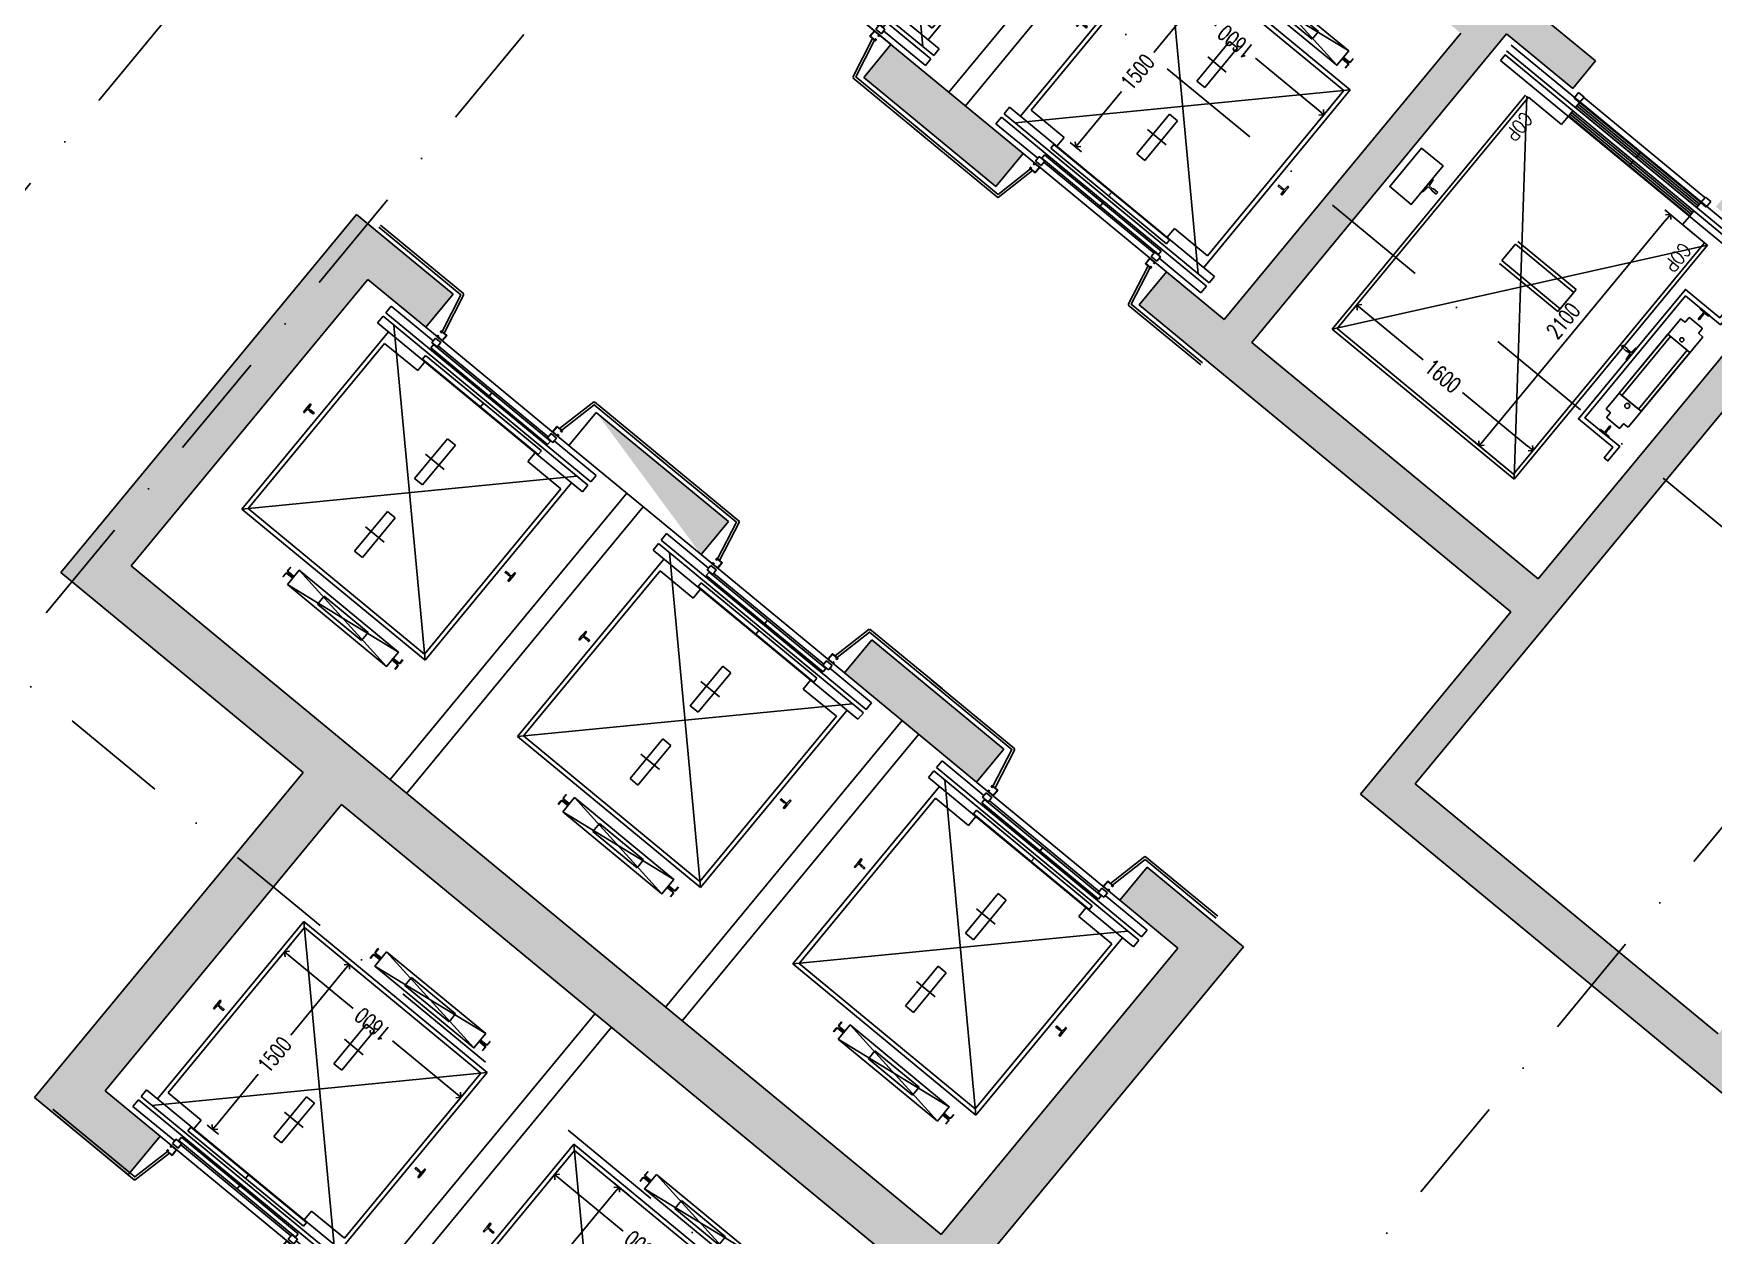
# Model space of a CAD drawing. Header units: millimetres. Extents: x -1307469 to 1307234, y -626931 to 1119422.
# Drawn here: x -87678 to -75922, y 99258 to 107672 of the extents above; entities that cross this region are included whole.
import ezdxf
from ezdxf.enums import TextEntityAlignment as Align

# ---------------------------------------------------------------- set-up
doc = ezdxf.new("R2010")
doc.units = ezdxf.units.MM
doc.header["$LTSCALE"] = 300
doc.header["$MEASUREMENT"] = 0
for name, pattern in [('ACAD_ISO02W100', [15, 12, -3]), ('CENTERX2', [4, 2.5, -0.5, 0.5, -0.5]), ('DASHDOT', [1, 0.5, -0.25, 0, -0.25]), ('HIDDEN', [0.375, 0.25, -0.125]), ('PHANTOMX2', [5, 2.5, -0.5, 0.5, -0.5, 0.5, -0.5])]:
    doc.linetypes.add(name, pattern=pattern)
for name, color, linetype in [('KC-Betong', 6, 'Continuous'), ('KT-Hatch', 251, 'Continuous'), ('KT-Kich thuoc', 9, 'Continuous'), ('KT-Luoi truc South Tower', 8, 'DASHDOT'), ('KT-Net cot vach', 6, 'Continuous'), ('KT-Net manh', 139, 'Continuous'), ('KT-Noi that', 36, 'Continuous'), ('KT-Thay', 7, 'Continuous')]:
    doc.layers.add(name, color=color, linetype=linetype)
doc.layers.add('KT-Chi gioi XD', color=7, linetype='HIDDEN', true_color=0x0066cc)
doc.styles.add('Arial Narrow', font='ARIALN.TTF')
doc.styles.add('DIM', font='vnsimli.shx', dxfattribs={"width": 0.7})
doc.styles.add('ROMANS', font='ROMANS.SHX')
doc.styles.add('xref.N.Cot vach tang N2$0$DIM', font='vnsimli.shx', dxfattribs={"width": 0.7})
doc.dimstyles.new('CCU 1-100 A1', dxfattribs={"dimscale": 100, "dimtxt": 2.2, "dimasz": 1, "dimexe": 1, "dimexo": 0, "dimgap": 1, "dimtad": 1, "dimdec": 0, "dimdsep": 46, "dimtxsty": 'DIM', "dimblk1": 'ARCHTICK', "dimblk2": 'ARCHTICK', "dimsah": 1, "dimcen": 0, "dimdle": 1, "dimclrd": 256, "dimclre": 256, "dimclrt": 31, "dimadec": 0, "dimazin": 0, "dimtfac": 1, "dimtdec": 0, "dimtix": 1, "dimtmove": 2, "dimatfit": 3, "dimldrblk": 'ARCHTICK', "dimfxl": 8, "dimtolj": 1, "dimarcsym": 0})
doc.dimstyles.new('ccu12-200', dxfattribs={"dimscale": 200, "dimtxt": 2.5, "dimasz": 1, "dimexe": 1, "dimexo": 2, "dimgap": 1, "dimtad": 1, "dimdec": 0, "dimdsep": 46, "dimtxsty": 'Arial Narrow', "dimblk": 'ARCHTICK', "dimcen": -1, "dimdle": 1, "dimclrd": 256, "dimclre": 256, "dimclrt": 3, "dimadec": 0, "dimazin": 2, "dimtfac": 0.1, "dimtdec": 0, "dimtmove": 0, "dimatfit": 1, "dimldrblk": 'ARCHTICK', "dimfxl": 1, "dimtvp": 0.833333, "dimtolj": 1, "dimtzin": 12, "dimarcsym": 0})
doc.dimstyles.new('xref.N.Cot vach tang N2$0$CCU 1-100 A1', dxfattribs={"dimscale": 100, "dimtxt": 2.2, "dimasz": 1, "dimexe": 1, "dimexo": 0, "dimgap": 1, "dimtad": 1, "dimdec": 0, "dimdsep": 46, "dimtxsty": 'xref.N.Cot vach tang N2$0$DIM', "dimblk1": 'xref.N.Cot vach tang N2$0$_ARCHTICK', "dimblk2": 'xref.N.Cot vach tang N2$0$_ARCHTICK', "dimsah": 1, "dimcen": 0, "dimdle": 1, "dimclrd": 256, "dimclre": 256, "dimclrt": 31, "dimadec": 0, "dimazin": 0, "dimtfac": 1, "dimtdec": 0, "dimtix": 1, "dimtmove": 2, "dimatfit": 3, "dimldrblk": 'xref.N.Cot vach tang N2$0$_ARCHTICK', "dimfxl": 8, "dimtolj": 1, "dimarcsym": 0})

# ---------------------------------------------------------------- blocks, each defined once
blk = doc.blocks.new('_ARCHTICK')
at = {"color": 0, "linetype": 'ByBlock', "const_width": 0.15}
blk.add_lwpolyline([(-0.5, -0.5), (0.5, 0.5)], dxfattribs=at)
blk = doc.blocks.new('*D401')
at = {"layer": 'Defpoints', "color": 0, "transparency": 16777216}
for p in [(-85499, 133966), (-81097, 130331), (-123887, 78516, 0)]:
    blk.add_point(p, dxfattribs=at)
at = {"layer": 'KT-Kich thuoc', "lineweight": -2, "transparency": 16777216}
for p, q in [((-128417, 81997), (-85371, 134121)), ((-81405, 130586), (-85653, 134094)), ((-124196, 78771), (-128444, 82279))]:
    blk.add_line(p, q, dxfattribs=at)
at = {"layer": 'KT-Kich thuoc', "lineweight": -2, "transparency": 16777216, "xscale": 200, "yscale": 200, "zscale": 200}
for p, rotation in [((-85499, 133966), 50.44882697620305), ((-128289, 82151), 230.4488269762031)]:
    blk.add_blockref('_ARCHTICK', p, dxfattribs=dict(at, rotation=rotation))
at = {"layer": 'KT-Kich thuoc', "color": 3, "transparency": 16777216, "insert": (-105576, 110369), "char_height": 500, "attachment_point": 5, "rotation": 50.4488, "style": 'Arial Narrow'}
blk.add_mtext('\\A1;67200', dxfattribs=at)
blk = doc.blocks.new('xref.N.Cot vach tang N2$0$_Open90')
at = {"color": 0, "linetype": 'ByBlock', "lineweight": -2}
for p, q in [((0, 0), (-1, 0)), ((-0.5, 0.5), (0, 0)), ((0, 0), (-0.5, -0.5))]:
    blk.add_line(p, q, dxfattribs=at)
blk = doc.blocks.new('*D406')
at = {"layer": 'Defpoints', "color": 0, "transparency": 16777216}
for p in [(-78463, 105717, 0), (-77184, 104753), (-77229, 104698, 0)]:
    blk.add_point(p, dxfattribs=at)
at = {"layer": 'KT-Noi that', "color": 5, "transparency": 16777216}
for p, q in [((-78463, 105717), (-78386, 105810)), ((-78379, 105740), (-77952, 105387)), ((-77222, 104784), (-77677, 105160)), ((-77229, 104698), (-77152, 104791))]:
    blk.add_line(p, q, dxfattribs=at)
at = {"layer": 'KT-Noi that', "color": 5, "transparency": 16777216, "xscale": 50, "yscale": 50, "zscale": 50}
for p, rotation in [((-78418, 105771), 140.4488267349752), ((-77184, 104753), 320.4488267349752)]:
    blk.add_blockref('xref.N.Cot vach tang N2$0$_Open90', p, dxfattribs=dict(at, rotation=rotation))
at = {"layer": 'KT-Noi that', "color": 5, "transparency": 16777216, "insert": (-77815, 105274), "char_height": 110, "attachment_point": 5, "rotation": 320.4488, "style": 'xref.N.Cot vach tang N2$0$DIM'}
blk.add_mtext('\\A1;1600', dxfattribs=at)
blk = doc.blocks.new('xref.N.Cot vach tang N2$0$_ARCHTICK')
at = {"color": 0, "linetype": 'ByBlock', "const_width": 0.15}
blk.add_lwpolyline([(-0.5, -0.5), (0.5, 0.5)], dxfattribs=at)
blk = doc.blocks.new('*D407')
at = {"layer": 'Defpoints', "color": 0, "transparency": 16777216}
for p in [(-76223, 106405), (-76060, 106270), (-77397, 104651)]:
    blk.add_point(p, dxfattribs=at)
at = {"layer": 'KT-Noi that', "color": 5, "transparency": 16777216}
for p, q in [((-76060, 106270), (-76262, 106437)), ((-77529, 104825), (-76255, 106367)), ((-77397, 104651), (-77599, 104818))]:
    blk.add_line(p, q, dxfattribs=at)
at = {"layer": 'KT-Noi that', "color": 5, "transparency": 16777216, "xscale": 50, "yscale": 50, "zscale": 50}
for p, rotation in [((-76223, 106405), 50.44882674594474), ((-77561, 104786), 230.4488267459447)]:
    blk.add_blockref('xref.N.Cot vach tang N2$0$_Open90', p, dxfattribs=dict(at, rotation=rotation))
at = {"layer": 'KT-Noi that', "color": 5, "transparency": 16777216, "insert": (-76973, 105662), "char_height": 110, "attachment_point": 5, "rotation": 50.4488, "style": 'xref.N.Cot vach tang N2$0$DIM'}
blk.add_mtext('\\A1;2100', dxfattribs=at)
blk = doc.blocks.new('_Open90')
at = {"color": 0, "linetype": 'ByBlock', "lineweight": -2}
for p, q in [((0, 0), (-1, 0)), ((-0.5, 0.5), (0, 0)), ((0, 0), (-0.5, -0.5))]:
    blk.add_line(p, q, dxfattribs=at)
blk = doc.blocks.new('*D241')
at = {"layer": 'Defpoints', "color": 5, "transparency": 16777216}
for p, q in [((-2230, 1494), (-2230, 1596)), ((-2180, 1546), (-1728, 1546)), ((-780, 1546), (-1372, 1546)), ((-730, 1457), (-730, 1596))]:
    blk.add_line(p, q, dxfattribs=at)
at = {"layer": 'Defpoints', "color": 0, "transparency": 16777216}
for p in [(-2230, 1546), (-2230, 1494, 0), (-730, 1457, 0)]:
    blk.add_point(p, dxfattribs=at)
at = {"layer": 'Defpoints', "color": 5, "transparency": 16777216, "xscale": 50, "yscale": 50, "zscale": 50, "rotation": 180}
blk.add_blockref('_Open90', (-2230, 1546), dxfattribs=at)
at = {"layer": 'Defpoints', "color": 5, "transparency": 16777216, "xscale": 50, "yscale": 50, "zscale": 50}
blk.add_blockref('_Open90', (-730, 1546), dxfattribs=at)
at = {"layer": 'Defpoints', "color": 5, "transparency": 16777216, "insert": (-1550, 1546), "char_height": 110, "attachment_point": 5, "style": 'DIM'}
blk.add_mtext('\\A1;1500', dxfattribs=at)
blk = doc.blocks.new('*D242')
at = {"layer": 'Defpoints', "color": 5, "transparency": 16777216}
for p, q in [((-879, 1950), (-1000, 1950)), ((-950, 1900), (-950, 1328)), ((-950, 400), (-950, 972)), ((-879, 350), (-1000, 350))]:
    blk.add_line(p, q, dxfattribs=at)
at = {"layer": 'Defpoints', "color": 0, "transparency": 16777216}
for p in [(-879, 1950, 0), (-950, 350), (-879, 350, 0)]:
    blk.add_point(p, dxfattribs=at)
at = {"layer": 'Defpoints', "color": 5, "transparency": 16777216, "xscale": 50, "yscale": 50, "zscale": 50}
for p, rotation in [((-950, 1950), 90), ((-950, 350), 270)]:
    blk.add_blockref('_Open90', p, dxfattribs=dict(at, rotation=rotation))
at = {"layer": 'Defpoints', "color": 5, "transparency": 16777216, "insert": (-950, 1150), "char_height": 110, "attachment_point": 5, "rotation": 90, "style": 'DIM'}
blk.add_mtext('\\A1;1600', dxfattribs=at)
blk = doc.blocks.new('TM 1000kg')
at = {"layer": 'KT-Net manh'}
for p, q in [((-2850, 2500), (-2850, 1742.2)), ((-2832, 2500), (-2832, 1754.4)), ((-2500, 1800), (-2500, 500)), ((-2850, 1742.2), (-2847, 1742.2)), ((-2847, 1742.2), (-2847, 1739.2)), ((-2550, 1674.2), (-2847, 1739.2)), ((-2550, 1692.7), (-2832, 1754.4)), ((-2550, 625.8), (-2847, 560.8)), ((-2550, 607.3), (-2832, 545.6)), ((-2850, 557.8), (-2847, 557.8)), ((-2850, -100), (-2850, 557.8)), ((-2847, 557.8), (-2847, 560.8)), ((-2832, -100), (-2832, 545.6))]:
    blk.add_line(p, q, dxfattribs=at)
at = {"layer": 'KT-Net manh', "const_width": 2}
for points in [[(-2847, 1742.2), (-2832, 1754.4)], [(-2847, 557.8), (-2832, 545.6)]]:
    blk.add_lwpolyline(points, dxfattribs=at)
at = {"layer": 'KT-Net manh', "ltscale": 2}
for points in [[(-2510, 1700), (-2500, 1700), (-2500, 1650), (-2550, 1650), (-2550, 1700), (-2540, 1700), (-2540, 1690), (-2541.6, 1690), (-2541.6, 1698.4), (-2548.4, 1698.4), (-2548.4, 1651.6), (-2501.6, 1651.6), (-2501.6, 1698.4), (-2508.4, 1698.4), (-2508.4, 1690), (-2510, 1690)], [(-2510, 600), (-2500, 600), (-2500, 650), (-2550, 650), (-2550, 600), (-2540, 600), (-2540, 610), (-2541.6, 610), (-2541.6, 601.6), (-2548.4, 601.6), (-2548.4, 648.4), (-2501.6, 648.4), (-2501.6, 601.6), (-2508.4, 601.6), (-2508.4, 610), (-2510, 610)]]:
    blk.add_lwpolyline(points, close=True, dxfattribs=at)
at = {"layer": 'KT-Noi that', "linetype": 'Continuous', "ltscale": 2}
for p, q in [((-2460, 2080, 0), (-2460, 1700, 0)), ((-2400, 2080, 0), (-2460, 2080, 0)), ((-2400, 220, 0), (-2400, 2080, 0)), ((-2370, 220, 0), (-2370, 2080, 0)), ((-2370, 2080, 0), (-2310, 2080, 0)), ((-2310, 220, 0), (-2310, 2080, 0)), ((-2310, 1981, 0), (-700, 1981, 0)), ((-2230, 1950, 0), (-730, 1950, 0)), ((-2230, 1950, 0), (-2230, 1650, 0)), ((-730, 1950, 0), (-730, 350, 0)), ((-700, 1981, 0), (-700, 319, 0)), ((-2455, 650, 0), (-2455, 1650, 0)), ((-2441.3, 620, 0), (-2441.3, 1680, 0)), ((-2411, 1680, 0), (-2441.3, 1680, 0)), ((-2411, 620, 0), (-2411, 1680, 0)), ((-2348, 625, 0), (-2348, 1675, 0)), ((-2348, 1675, 0), (-2314, 1675, 0)), ((-2314, 625, 0), (-2314, 1675, 0)), ((-2310, 1650, 0), (-2230, 1650, 0)), ((-2411, 1150, 0), (-2441.3, 1150, 0)), ((-2314, 1150, 0), (-2348, 1150, 0)), ((-2460, 220, 0), (-2460, 600, 0)), ((-2411, 620, 0), (-2441.3, 620, 0)), ((-2348, 625, 0), (-2314, 625, 0)), ((-2310, 650, 0), (-2230, 650, 0)), ((-2230, 350, 0), (-2230, 650, 0)), ((-2310, 319, 0), (-700, 319, 0)), ((-2230, 350, 0), (-730, 350, 0)), ((-2400, 220, 0), (-2460, 220, 0)), ((-2370, 220, 0), (-2310, 220, 0))]:
    blk.add_line(p, q, dxfattribs=at)
at = {"layer": 'KT-Noi that', "linetype": 'Continuous'}
for p, q in [((-1572.5, 2077, 0), (-1572.5, 2082, 0)), ((-1572.5, 2082, 0), (-1535, 2082, 0)), ((-1569.5, 2074, 0), (-1540.1, 2070.9, 0)), ((-1540, 2021, 0), (-1540, 2050, 0)), ((-1539, 2020, 0), (-1535, 2020, 0)), ((-1537.1, 2054.1, 0), (-1537.1, 2067.9, 0)), ((-1497.5, 2082, 0), (-1535, 2082, 0)), ((-1531, 2020, 0), (-1535, 2020, 0)), ((-1532.9, 2054.1, 0), (-1532.9, 2067.9, 0)), ((-1530, 2021, 0), (-1530, 2050, 0)), ((-1500.5, 2074, 0), (-1529.9, 2070.9, 0)), ((-1497.5, 2077, 0), (-1497.5, 2082, 0)), ((-603.5, 1460, 0), (-574.4, 1460, 0)), ((-603.5, 1456.8, 0), (-603.5, 1460, 0)), ((-603.5, 1456.8, 0), (-574.4, 1456.8, 0)), ((-568.2, 1406.2, 0), (-568.2, 1450.6, 0)), ((-565, 1406.2, 0), (-565, 1450.6, 0)), ((-555, 1406.2, 0), (-555, 1450.6, 0)), ((-551.8, 1406.2, 0), (-551.8, 1450.6, 0)), ((-516.5, 1460, 0), (-545.6, 1460, 0)), ((-516.5, 1456.8, 0), (-545.6, 1456.8, 0)), ((-516.5, 1456.8, 0), (-516.5, 1460, 0)), ((-558, 1403.2, 0), (-562, 1403.2, 0)), ((-558, 1400, 0), (-562, 1400, 0)), ((-568.2, 493.8, 0), (-568.2, 449.4, 0)), ((-565, 493.8, 0), (-565, 449.4, 0)), ((-558, 500, 0), (-562, 500, 0)), ((-558, 496.8, 0), (-562, 496.8, 0)), ((-555, 493.8, 0), (-555, 449.4, 0)), ((-551.8, 493.8, 0), (-551.8, 449.4, 0)), ((-603.5, 443.2, 0), (-574.4, 443.2, 0)), ((-603.5, 440, 0), (-574.4, 440, 0)), ((-516.5, 443.2, 0), (-545.6, 443.2, 0)), ((-516.5, 440, 0), (-545.6, 440, 0)), ((-1540, 279, 0), (-1540, 250, 0)), ((-1539, 280, 0), (-1535, 280, 0)), ((-1537.1, 245.9, 0), (-1537.1, 232.1, 0)), ((-1531, 280, 0), (-1535, 280, 0)), ((-1532.9, 245.9, 0), (-1532.9, 232.1, 0)), ((-1530, 279, 0), (-1530, 250, 0)), ((-1572.5, 223, 0), (-1572.5, 218, 0)), ((-1572.5, 218, 0), (-1535, 218, 0)), ((-1569.5, 226, 0), (-1540.1, 229.1, 0)), ((-1497.5, 218, 0), (-1535, 218, 0)), ((-1500.5, 226, 0), (-1529.9, 229.1, 0)), ((-1497.5, 223, 0), (-1497.5, 218, 0))]:
    blk.add_line(p, q, dxfattribs=at)
at = {"layer": 'KT-Noi that', "linetype": 'HIDDEN', "ltscale": 500}
for p, q in [((-2370, 1981, 0), (-700, 319, 0)), ((-2370, 319, 0), (-700, 1981, 0)), ((-495, 1400, 0), (-625, 500, 0)), ((-495, 500, 0), (-625, 1400, 0))]:
    blk.add_line(p, q, dxfattribs=at)
at = {"layer": 'KT-Noi that', "linetype": 'CENTERX2'}
for p, q in [((-1815, 1236, 0), (-1815, 1066.7, 0)), ((-1155, 1236, 0), (-1155, 1066.7, 0))]:
    blk.add_line(p, q, dxfattribs=at)
at = {"layer": 'KT-Noi that', "linetype": 'Continuous', "ltscale": 2, "elevation": 0}
for points in [[(-2485, 1700), (-2445, 1700), (-2445, 1650), (-2485, 1650)], [(-495, 1400), (-625, 1400), (-625, 500), (-495, 500)], [(-2485, 600), (-2445, 600), (-2445, 650), (-2485, 650)]]:
    blk.add_lwpolyline(points, close=True, dxfattribs=at)
at = {"layer": 'KT-Noi that', "linetype": 'PHANTOMX2', "elevation": 0}
for points in [[(-1635, 1186), (-1635, 1114), (-1995, 1114), (-1995, 1186)], [(-975, 1186), (-975, 1114), (-1335, 1114), (-1335, 1186)], [(-524, 1150), (-524, 750), (-596, 750), (-596, 1150)]]:
    blk.add_lwpolyline(points, close=True, dxfattribs=at)
at = {"layer": 'KT-Noi that', "linetype": 'Continuous'}
for centre, radius, start, end in [((-1569.5, 2077, 0), 3, 180, 270), ((-1540.1, 2067.9, 0), 3, 0, 90), ((-1542.3, 2054.7, 0), 5.25, 295.66972, 353.31728), ((-1539, 2021, 0), 1, 180, 270), ((-1529.9, 2067.9, 0), 3, 90, 180), ((-1527.7, 2054.7, 0), 5.25, 186.68272, 244.33028), ((-1531, 2021, 0), 1, 270, 0), ((-1500.5, 2077, 0), 3, 270, 0), ((-574.4, 1450.6, 0), 9.4, 0, 90), ((-574.4, 1450.6, 0), 6.2, 0, 90), ((-545.6, 1450.6, 0), 9.4, 90, 180), ((-545.6, 1450.6, 0), 6.2, 90, 180), ((-562, 1406.2, 0), 6.2, 180, 270), ((-562, 1406.2, 0), 3, 180, 270), ((-558, 1406.2, 0), 3, 270, 0), ((-558, 1406.2, 0), 6.2, 270, 0), ((-562, 493.8, 0), 6.2, 90, 180), ((-562, 493.8, 0), 3, 90, 180), ((-558, 493.8, 0), 6.2, 0, 90), ((-558, 493.8, 0), 3, 0, 90), ((-574.4, 449.4, 0), 6.2, 270, 0), ((-574.4, 449.4, 0), 9.4, 270, 0), ((-545.6, 449.4, 0), 9.4, 180, 270), ((-545.6, 449.4, 0), 6.2, 180, 270), ((-1539, 279, 0), 1, 90, 180), ((-1542.3, 245.3, 0), 5.25, 6.68272, 64.33028), ((-1527.7, 245.3, 0), 5.25, 115.66972, 173.31728), ((-1531, 279, 0), 1, 0, 90), ((-1569.5, 223, 0), 3, 90, 180), ((-1540.1, 232.1, 0), 3, 270, 0), ((-1529.9, 232.1, 0), 3, 180, 270), ((-1500.5, 223, 0), 3, 0, 90)]:
    blk.add_arc(centre, radius, start, end, dxfattribs=at)
at = {"layer": 'Defpoints', "color": 5}
for base, p1, p2, angle, picture, middle in [((-950.2, 350), (-879.1, 1950, 0), (-879.1, 350, 0), 90, '*D242', (-950.2, 1150)), ((-2230, 1545.8), (-730, 1457.2, 0), (-2230, 1494.3, 0), 180, '*D241', (-1550.1, 1545.8))]:
    dim = blk.add_linear_dim(base=base, p1=p1, p2=p2, angle=angle, dimstyle='CCU 1-100 A1', override={"dimscale": 50, "dimblk1": 'Open90', "dimblk2": 'Open90', "dimclrd": 5, "dimclre": 5, "dimclrt": 5, "dimlwd": 65535, "dimlwe": 65535}, dxfattribs=at)
    dim.commit()
    dim.dimension.update_dxf_attribs({"geometry": picture, "text_midpoint": middle, "dimtype": 128})

msp = doc.modelspace()

# ---------------------------------------------------------------- hatches: boundary and pattern name
at = {"layer": 'KT-Hatch'}
h = msp.add_hatch(dxfattribs=at)
h.set_pattern_fill('1BETONG2-BOP', color=256, scale=50, pattern_type=2)
h.set_pattern_definition([(10.4488, (-107837.5, 97943.8), (256.5447, -252.5566), [37.5, -412.5]), (315.4488, (-107837.5, 97943.8), (185.993, 334.1673), [30, -330]), (60.9002, (-107816.1, 97922.76), (442.5378, 81.6104), [31.87, -350.571]), (6.633, (-107773.8, 98020.9), (358.753, -403.604), [56.25, -618.75]), (57.0844, (-107743.9, 97987.3), (670.482, 77.9686), [47.805, -525.8565]), (311.633, (-107773.8, 98020.9), (670.482, 77.969), [45, -495]), (341.4488, (-107751.18, 97969.8), (101.9372, -345.2663), [37.5, -412.5]), (186.4488, (-107751.2, 97969.8), (142.6476, -354.842), [30, -330]), (31.9002, (-107742.7, 97941.02), (426.6178, -143.1685), [31.87, -350.571]), (27.94883, (-107837.49, 97943.8), (33.61392, 163.13077), [0, -326, 0, -335, 0, -331.25]), (324.94883, (-107837.5, 97943.8), (230.25835, 56.3262), [0, -191, 0, -318.5, 0, -126.25]), (287.94883, (-107923.46, 98014.8), (198.62244, -178.65583), [0, -125, 0, -390, 0, -517.5]), (277.9488, (-107962.02, 98046.64), (256.7064, -147.0836), [0, -162.5, 0, -259, 0, -367.5]), (275.4488, (-107837.5, 97943.8), (211.5398, 20.1783), []), (275.4488, (-107798.5, 97991.03), (211.5398, 20.1783), [])])
h.paths.add_polyline_path([(-80614.3, 110414), (-78799.5, 112611.5), (-76640.6, 110828.5), (-77118.2, 110250.2), (-76886.9, 110059.2), (-76218.2, 110868.8), (-79495.2, 113575.1), (-79686.3, 113343.8), (-79030.9, 112802.5), (-80845.7, 110605), (-81501.1, 111146.2), (-83506.9, 108717.4), (-82870.7, 108192.1), (-82679.7, 108423.4), (-83084.5, 108757.7), (-81428.9, 110762.4), (-77689.3, 107674.1), (-79344.9, 105669.4), (-79749.7, 106003.7), (-79940.7, 105772.4), (-77338.4, 103623.3), (-78392.3, 102347.2), (-75847.8, 100245.8), (-70782.3, 106379.6), (-71013.6, 106570.6), (-75888.1, 100668.2), (-78008.5, 102419.3), (-75012.5, 106047.1), (-75745, 106652.1), (-75904.2, 106459.3), (-75364.4, 106013.6), (-77147.4, 103854.6), (-79152.1, 105510.2), (-77369.2, 107669.1), (-76906.6, 107287.1), (-76747.4, 107479.8), (-78096.7, 108594.2), (-77714.6, 109056.8), (-77946, 109247.9), (-78455.4, 108631)])
h.paths.add_polyline_path([(-80943.1, 106600.2), (-80752.1, 106831.5), (-81677.3, 107595.6), (-81868.4, 107364.3)], flags=17)
h = msp.add_hatch(dxfattribs=at)
h.set_pattern_fill('1BETONG2-BOP', color=256, scale=50, pattern_type=2)
h.set_pattern_definition([(10.4488, (-107805.65, 97982.36), (256.5447, -252.5566), [37.5, -412.5]), (315.4488, (-107805.65, 97982.36), (185.993, 334.1673), [30, -330]), (60.9002, (-107784.27, 97961.3), (442.538, 81.6104), [31.87, -350.571]), (6.633, (-107741.98, 98059.46), (358.753, -403.604), [56.25, -618.75]), (57.0844, (-107712.1, 98025.83), (670.482, 77.969), [47.805, -525.8565]), (311.633, (-107742, 98059.46), (670.482, 77.969), [45, -495]), (341.4488, (-107719.34, 98008.35), (101.9372, -345.2663), [37.5, -412.5]), (186.4488, (-107719.34, 98008.35), (142.6476, -354.842), [30, -330]), (31.9002, (-107710.85, 97979.58), (426.618, -143.1685), [31.87, -350.571]), (27.94883, (-107805.65, 97982.36), (33.6139, 163.1308), [0, -326, 0, -335, 0, -331.25]), (324.9488, (-107805.65, 97982.36), (230.2583, 56.3262), [0, -191, 0, -318.5, 0, -126.25]), (287.94883, (-107891.63, 98053.36), (198.62244, -178.6558), [0, -125, 0, -390, 0, -517.5]), (277.9488, (-107930.18, 98085.2), (256.7064, -147.0836), [0, -162.5, 0, -259, 0, -367.5]), (275.4488, (-107805.65, 97982.36), (211.5398, 20.1783), []), (275.4488, (-107766.65, 98029.59), (211.5398, 20.1783), [])])
h.paths.add_polyline_path([(-82003.5, 103196), (-81078.2, 102431.9), (-80887.2, 102663.2), (-81812.5, 103427.4)], flags=17)
h.paths.add_polyline_path([(-87486.7, 103898.3), (-85791.9, 102498.7), (-87670.4, 100224.1), (-87015, 99682.9), (-86792.1, 99952.7), (-87177.7, 100271.1), (-85522.1, 102275.9), (-79970.9, 97691.5), (-81626.5, 95686.8), (-82011.6, 96004.8), (-82234.5, 95734.9), (-81579.5, 95194), (-79478.1, 97738.5), (-81056.8, 99042.2), (-79210.2, 101278.3), (-79884.8, 101835.4), (-80075.9, 101604.1), (-79671.1, 101269.8), (-81326.7, 99265.1), (-86993.9, 103945.3), (-85338.3, 105950.1), (-84933.5, 105615.8), (-84742.5, 105847.1), (-85417.2, 106404.2)])
h.paths.add_polyline_path([(-83014, 96832.6), (-83900.7, 97564.9), (-84123.5, 97295), (-83236.8, 96562.7)], flags=17)
h.paths.add_polyline_path([(-84903, 98392.7), (-85789.8, 99124.9), (-86012.6, 98855.1), (-85125.9, 98122.8)], flags=17)
edge = h.paths.add_edge_path(flags=17)
edge.add_line((-82814.9, 104255.2), (-83740.1, 105019.3))
edge.add_line((-83931.2, 104788), (-83005.9, 104023.8))
edge.add_line((-83740.1, 105019.3), (-83931.2, 104788))
edge.add_line((-83005.9, 104023.8), (-82814.9, 104255.2))

# ---------------------------------------------------------------- linework, layer by layer
at = {"layer": 'KC-Betong'}
for p, q in [((-78096.7, 108594.2), (-76747.4, 107479.8)), ((-81868.4, 107364.3, 0), (-81677.3, 107595.6, 0)), ((-81677.3, 107595.6, 0), (-80752.1, 106831.5, 0)), ((-79344.9, 105669.4), (-77689.3, 107674.1)), ((-77369.2, 107669.1), (-79152.1, 105510.2)), ((-76906.6, 107287.1), (-77369.2, 107669.1)), ((-76747.4, 107479.8), (-76906.6, 107287.1)), ((-80943.1, 106600.2, 0), (-81868.4, 107364.3, 0)), ((-80752.1, 106831.5, 0), (-80943.1, 106600.2, 0)), ((-85417.2, 106404.2, 0), (-87486.7, 103898.3, 0)), ((-84742.5, 105847.1, 0), (-85417.2, 106404.2, 0)), ((-75012.5, 106047.1), (-78008.5, 102419.3)), ((-86993.9, 103945.3, 0), (-85338.3, 105950.1, 0)), ((-85338.3, 105950.1, 0), (-84933.5, 105615.8, 0)), ((-79940.7, 105772.4, 0), (-79749.7, 106003.7, 0)), ((-79749.7, 106003.7, 0), (-79344.9, 105669.4)), ((-77147.4, 103854.6), (-75364.4, 106013.6)), ((-84933.5, 105615.8, 0), (-84742.5, 105847.1, 0)), ((-77338.4, 103623.3), (-79940.7, 105772.4, 0)), ((-79152.1, 105510.2), (-77147.4, 103854.6)), ((-83740.1, 105019.3, 0), (-83931.2, 104788, 0)), ((-82814.9, 104255.2, 0), (-83740.1, 105019.3, 0)), ((-83931.2, 104788, 0), (-83005.9, 104023.8, 0)), ((-83005.9, 104023.8, 0), (-82814.9, 104255.2, 0)), ((-81326.7, 99265.1, 0), (-86993.9, 103945.3, 0)), ((-87486.7, 103898.3, 0), (-85791.9, 102498.7, 0)), ((-78392.3, 102347.2), (-77338.4, 103623.3)), ((-81812.5, 103427.4, 0), (-82003.5, 103196, 0)), ((-80887.2, 102663.2, 0), (-81812.5, 103427.4, 0)), ((-82003.5, 103196, 0), (-81078.2, 102431.9, 0)), ((-81078.2, 102431.9, 0), (-80887.2, 102663.2, 0)), ((-85791.9, 102498.7, 0), (-87670.4, 100224.1, 0)), ((-78008.5, 102419.3), (-75888.1, 100668.2)), ((-87177.7, 100271.1, 0), (-85522.1, 102275.9, 0)), ((-85522.1, 102275.9, 0), (-79970.9, 97691.5, 0)), ((-75847.8, 100245.8), (-78392.3, 102347.2)), ((-79884.8, 101835.4, 0), (-80075.9, 101604.1, 0)), ((-79210.2, 101278.3, 0), (-79884.8, 101835.4, 0)), ((-80075.9, 101604.1, 0), (-79671.1, 101269.8, 0)), ((-79671.1, 101269.8, 0), (-81326.7, 99265.1, 0)), ((-81056.8, 99042.2, 0), (-79210.2, 101278.3, 0)), ((-87670.4, 100224.1, 0), (-87015, 99682.9, 0)), ((-86792.1, 99952.7, 0), (-87177.7, 100271.1, 0))]:
    msp.add_line(p, q, dxfattribs=at)
at = {"layer": 'KT-Chi gioi XD', "lineweight": 13, "ltscale": 10, "elevation": 0, "flags": 128}
msp.add_lwpolyline([(-29078.1, 143772.1), (-33774.2, 161645), (-36124.3, 162456.9), (-45058.2, 155685.5), (-68562, 137753.5), (-92229.5, 120645.5, 0.684877), (-61797, 6849.6), (-41426.4, 4693.7), (-2997.3, 5908.3), (-146.9, 9554.9)], format="xyb", close=True, dxfattribs=at)
at = {"layer": 'KT-Luoi truc South Tower', "ltscale": 5}
for p, q in [((-95937.8, 120799), (-63888.7, 94331.6)), ((-101286.6, 114322.1), (-77548.8, 94718.6)), ((-121609.1, 65563.6), (-82540.3, 112871.6)), ((-120067, 64290), (-80998.2, 111598.1)), ((-112356.4, 57922.4), (-73287.7, 105230.4))]:
    msp.add_line(p, q, dxfattribs=at)
at = {"layer": 'KT-Net cot vach'}
for p, q in [((-82679.7, 108423.4, 0), (-81677.3, 107595.6)), ((-80752.1, 106831.5, 0), (-79749.7, 106003.7)), ((-84933.5, 105615.8, 0), (-83931.2, 104788, 0)), ((-83005.9, 104023.8, 0), (-82003.5, 103196)), ((-81078.2, 102431.9, 0), (-80075.9, 101604.1)), ((-86792.1, 99952.7, 0), (-87015, 99682.9))]:
    msp.add_line(p, q, dxfattribs=at)
at = {"layer": 'KT-Noi that', "linetype": 'Continuous', "ltscale": 2}
for p, q in [((-75621.2, 106173.7), (-77336.8, 107590.5)), ((-77368.7, 107552), (-75653.1, 106135.2)), ((-77236, 107241.4), (-78589.2, 105603)), ((-77216.8, 107225.5), (-78554, 105606.3)), ((-76985.5, 107034.5), (-77216.8, 107225.5)), ((-76896.7, 107220.5), (-76864.8, 107259.1)), ((-76858.1, 107188.7), (-76896.7, 107220.5)), ((-76864.8, 107259.1), (-76826.3, 107227.3)), ((-76826.3, 107227.3), (-76858.1, 107188.7)), ((-76829.4, 107223.4), (-75981.3, 106523)), ((-76937.7, 107092.3), (-76985.5, 107034.5)), ((-77960.8, 106566.4), (-77888.2, 106654.3)), ((-77883.7, 106647.3), (-77912.1, 106606.6)), ((-77888.2, 106654.3), (-77883.7, 106647.3)), ((-77953.1, 106563.2), (-77960.8, 106566.4)), ((-77918.5, 106598.9), (-77953.1, 106563.2)), ((-77896.1, 106580.4), (-77918.5, 106598.9)), ((-77912.1, 106606.6), (-77889.7, 106588.1)), ((-77890.3, 106571.7), (-77896.1, 106580.4)), ((-77861, 106547.5), (-77890.3, 106571.7)), ((-77889.7, 106588.1), (-77880.1, 106584.1)), ((-77880.1, 106584.1), (-77850.8, 106559.9)), ((-77850.8, 106559.9), (-77861, 106547.5)), ((-75978.1, 106526.8), (-76009.9, 106488.3)), ((-75939.5, 106495), (-75978.1, 106526.8)), ((-76137.3, 106334.1), (-76089.5, 106391.9)), ((-76009.9, 106488.3), (-75971.4, 106456.4)), ((-75971.4, 106456.4), (-75939.5, 106495)), ((-75983.1, 106206.7), (-76137.3, 106334.1)), ((-77402.5, 106082), (-77307, 106197.6)), ((-77320.3, 104587.5), (-75983.1, 106206.7)), ((-77316.9, 104552.3), (-75963.8, 106190.8)), ((-77307, 106197.6), (-76898.3, 105860.1)), ((-77291, 106216.9), (-76882.4, 105879.4)), ((-75963.8, 106190.8), (-75983.1, 106206.7)), ((-77009.7, 105725.2), (-77418.4, 106062.7)), ((-76993.8, 105744.5), (-77402.5, 106082)), ((-76882.4, 105879.4), (-77009.7, 105725.2)), ((-76898.3, 105860.1), (-76993.8, 105744.5)), ((-76028.5, 105673.5), (-76012.3, 105693.1)), ((-76005.7, 105687.7), (-76021.5, 105667.8)), ((-76015.2, 105743.3), (-76013.3, 105749.6)), ((-75989.7, 105719.4), (-76015.2, 105743.3)), ((-76013.3, 105749.6), (-75949.7, 105697)), ((-76012.3, 105693.1), (-76005.4, 105700.4)), ((-75999.6, 105695.6), (-76005.7, 105687.7)), ((-76005.4, 105700.4), (-75989.7, 105719.4)), ((-75983.9, 105714.6), (-75999.6, 105695.6)), ((-75955.5, 105694), (-75983.9, 105714.6)), ((-75949.7, 105697), (-75955.5, 105694)), ((-78589.2, 105603), (-77316.9, 104552.3)), ((-78554, 105606.3), (-77320.3, 104587.5)), ((-76669.8, 105046.9), (-76153.3, 105672.3)), ((-76146.8, 105673), (-76123.1, 105653.4)), ((-76116.6, 105654), (-76093.8, 105681.6)), ((-76087.3, 105682.3), (-76001.9, 105611.7)), ((-76021.5, 105667.8), (-76028.5, 105673.5)), ((-76024.1, 105577.6), (-76001.2, 105605.2)), ((-76023.5, 105571.1), (-75999.7, 105551.5)), ((-76581, 105154.5), (-76240.9, 105566.3)), ((-76565.6, 105477.8), (-76555.4, 105490.1)), ((-76536.3, 105453.6), (-76565.6, 105477.8)), ((-76561.7, 105138.6), (-76221.6, 105550.3)), ((-76555.4, 105490.1), (-76526.1, 105465.9)), ((-76526.7, 105449.5), (-76536.3, 105453.6)), ((-76455.6, 105471.2), (-76528.2, 105383.3)), ((-76504.3, 105431), (-76526.7, 105449.5)), ((-76526.1, 105465.9), (-76520.3, 105457.2)), ((-76520.3, 105457.2), (-76498, 105438.7)), ((-76515.6, 104919.6), (-75999.1, 105545)), ((-76498, 105438.7), (-76463.4, 105474.4)), ((-76106, 105454.8), (-76446, 105043.1)), ((-76240.9, 105566.3), (-76086.7, 105438.9)), ((-76221.6, 105550.3), (-76106, 105454.8)), ((-76532.8, 105390.3), (-76504.3, 105431)), ((-76528.2, 105383.3), (-76532.8, 105390.3)), ((-76086.7, 105438.9), (-76426.7, 105027.2)), ((-76426.7, 105027.2), (-76581, 105154.5)), ((-76446, 105043.1), (-76561.7, 105138.6)), ((-76669.2, 105040.4), (-76645.5, 105020.8)), ((-76667.4, 104987.1), (-76644.9, 105014.3)), ((-76666.7, 104980.6), (-76581.3, 104910)), ((-76717.9, 104896.4), (-76712.2, 104899.4)), ((-76654.3, 104843.9), (-76717.9, 104896.4)), ((-76712.2, 104899.4), (-76683.8, 104878.8)), ((-76683.8, 104878.8), (-76668.1, 104897.8)), ((-76662.3, 104893.1), (-76678, 104874.1)), ((-76678, 104874.1), (-76652.4, 104850.1)), ((-76668.1, 104897.8), (-76661.9, 104905.7)), ((-76655.4, 104900.3), (-76662.3, 104893.1)), ((-76661.9, 104905.7), (-76646.1, 104925.6)), ((-76639.2, 104919.9), (-76655.4, 104900.3)), ((-76646.1, 104925.6), (-76639.2, 104919.9)), ((-76574.8, 104910.7), (-76552.3, 104937.9)), ((-76545.8, 104938.5), (-76522.1, 104918.9)), ((-76652.4, 104850.1), (-76654.3, 104843.9))]:
    msp.add_line(p, q, dxfattribs=at)
at = {"layer": 'KT-Noi that', "linetype": 'ACAD_ISO02W100', "ltscale": 2}
for p, q in [((-77316.9, 104552.3), (-77226.4, 107233.5)), ((-78589.2, 105603), (-75963.8, 106190.8))]:
    msp.add_line(p, q, dxfattribs=at)
at = {"layer": 'KT-Noi that', "linetype": 'Continuous', "ltscale": 2, "elevation": 0}
for points in [[(-77411.9, 107483.9), (-75711.7, 106079.9), (-75679.9, 106118.4), (-77380.1, 107522.5)], [(-76481.8, 106780.7), (-76510.4, 106746), (-76934.5, 107096.2), (-76905.9, 107130.9)], [(-76434, 106838.5), (-76462.7, 106803.8), (-76886.8, 107154), (-76858.1, 107188.7)], [(-77924.5, 106610.4), (-78036, 106475.4), (-78187.1, 106600.2), (-78075.7, 106735.2), (-77964.2, 106870.1), (-77813.1, 106745.3), (-77924.5, 106610.4)], [(-76057.7, 106430.4), (-76086.4, 106395.7), (-76510.4, 106746), (-76481.8, 106780.7)], [(-76009.9, 106488.3), (-76038.6, 106453.6), (-76462.7, 106803.8), (-76434, 106838.5)], [(-76491.9, 105427.3), (-76866.5, 104973.7), (-76626.7, 104775.6), (-76687.2, 104702.4), (-76660.2, 104680.1), (-76577.4, 104780.3), (-76821.1, 104981.6), (-76468.8, 105408.1), (-76116.5, 105834.7), (-75872.8, 105633.5), (-75790, 105733.8), (-75817, 105756), (-75877.5, 105682.8), (-76117.3, 105880.8), (-76491.9, 105427.3)]]:
    msp.add_lwpolyline(points, close=True, dxfattribs=at)
for points in [[(-76925, 107107.8), (-76500.9, 106757.5)], [(-76915.4, 107119.3), (-76491.3, 106769.1)], [(-76877.2, 107165.6), (-76453.1, 106815.4)], [(-76867.7, 107177.1), (-76443.6, 106826.9)], [(-76500.9, 106757.5), (-76076.8, 106407.3)], [(-76491.3, 106769.1), (-76067.2, 106418.9)], [(-76453.1, 106815.4), (-76029, 106465.1)], [(-76443.6, 106826.9), (-76019.5, 106476.7)]]:
    msp.add_lwpolyline(points, dxfattribs=at)
at = {"layer": 'KT-Noi that', "linetype": 'Continuous', "ltscale": 2}
for centre, radius in [((-76142.8, 105528), 14.5), ((-76524.9, 105065.4), 17.5)]:
    msp.add_circle(centre, radius, dxfattribs=at)
for centre, start, end in [((-76149.8, 105669.4), 50.44883, 140.44883), ((-76120.2, 105656.9), 230.44883, 320.44883), ((-76090.2, 105678.7), 50.44883, 140.44883), ((-76020.5, 105574.6), 140.44883, 230.44883), ((-76004.8, 105608.2), 320.44883, 50.44883), ((-76002.7, 105547.9), 320.44883, 50.44883), ((-76666.3, 105044), 140.44883, 230.44883), ((-76663.8, 104984.1), 140.44883, 230.44883), ((-76648.4, 105017.3), 320.44883, 50.44883), ((-76578.4, 104913.6), 230.44883, 320.44883), ((-76548.8, 104935), 50.44883, 140.44883), ((-76519.2, 104922.5), 230.44883, 320.44883)]:
    msp.add_arc(centre, 4.61, start, end, dxfattribs=at)
at = {"layer": 'KT-Thay'}
for p, q in [((-81272.5, 107261.3, 0), (-79616.9, 109266, 0)), ((-81156.9, 107165.8, 0), (-79501.3, 109170.5, 0)), ((-85181.9, 102448.9, 0), (-83526.3, 104453.7, 0)), ((-85066.3, 102353.4, 0), (-83410.7, 104358.1, 0)), ((-83254.3, 100857, 0), (-81598.7, 102861.7, 0)), ((-83138.6, 100761.5, 0), (-81483, 102766.2, 0)), ((-85404.2, 98806.6, 0), (-83748.6, 100811.3, 0)), ((-85288.6, 98711, 0), (-83633, 100715.8, 0))]:
    msp.add_line(p, q, dxfattribs=at)

# ---------------------------------------------------------------- block references
at = {"layer": 'KT-Noi that', "rotation": 50.4689621673074}
for p in [(-79700.3, 109205.7, 0), (-77772.7, 107613.8, 0), (-83812.7, 100735.1, 0), (-81923.6, 99175, 0)]:
    msp.add_blockref('TM 1000kg', p, dxfattribs=at)
at = {"layer": 'KT-Noi that', "xscale": -1, "rotation": 50.44882673720985}
for p in [(-85137.5, 102541.9, 0), (-83209.9, 100950, 0), (-81282.3, 99358.1, 0)]:
    msp.add_blockref('TM 1000kg', p, dxfattribs=at)

# ---------------------------------------------------------------- texts
at = {"layer": 'KT-Noi that', "linetype": 'Continuous', "ltscale": 2, "style": 'ROMANS', "width": 0.75}
for p in [(-77282.4, 107020.4), (-76172.1, 106103.4)]:
    msp.add_text('COP', height=100, rotation=230.44883, dxfattribs=at).set_placement(p, align=Align.MIDDLE)

# ---------------------------------------------------------------- dimensions: what is measured, and where the dimension line sits
at = {"layer": 'KT-Kich thuoc'}
dim = msp.add_linear_dim(base=(-85498.7, 133966.3), p1=(-123887.5, 78516, 0), p2=(-81096.7, 130331), angle=50.44883, dimstyle='ccu12-200', dxfattribs=at)
dim.commit()
dim.dimension.update_dxf_attribs({"geometry": '*D401', "text_midpoint": (-105225.4, 110079.4), "dimtype": 161})
at = {"layer": 'KT-Noi that', "color": 5}
dim = msp.add_linear_dim(base=(-76223.4, 106405.2), p1=(-77397.4, 104651.2), p2=(-76060.2, 106270.4), angle=50.44883, dimstyle='xref.N.Cot vach tang N2$0$CCU 1-100 A1', override={"dimscale": 50, "dimblk1": 'xref.N.Cot vach tang N2$0$_Open90', "dimblk2": 'xref.N.Cot vach tang N2$0$_Open90', "dimclrd": 5, "dimclre": 5, "dimclrt": 5, "dimlwd": 65535, "dimlwe": 65535}, dxfattribs=at)
dim.commit()
dim.dimension.update_dxf_attribs({"geometry": '*D407', "text_midpoint": (-76973, 105662.5)})
dim = msp.add_linear_dim(base=(-77183.9, 104752.6, 0), p1=(-78462.9, 105716.6), p2=(-77229.2, 104697.8), angle=140.44883, dimstyle='xref.N.Cot vach tang N2$0$CCU 1-100 A1', override={"dimscale": 50, "dimblk1": 'xref.N.Cot vach tang N2$0$_Open90', "dimblk2": 'xref.N.Cot vach tang N2$0$_Open90', "dimclrd": 5, "dimclre": 5, "dimclrt": 5, "dimlwd": 65535, "dimlwe": 65535}, dxfattribs=at)
dim.commit()
dim.dimension.update_dxf_attribs({"geometry": '*D406', "text_midpoint": (-77814.9, 105273.7, 0), "dimtype": 160})

doc.saveas('drawing.dxf')
